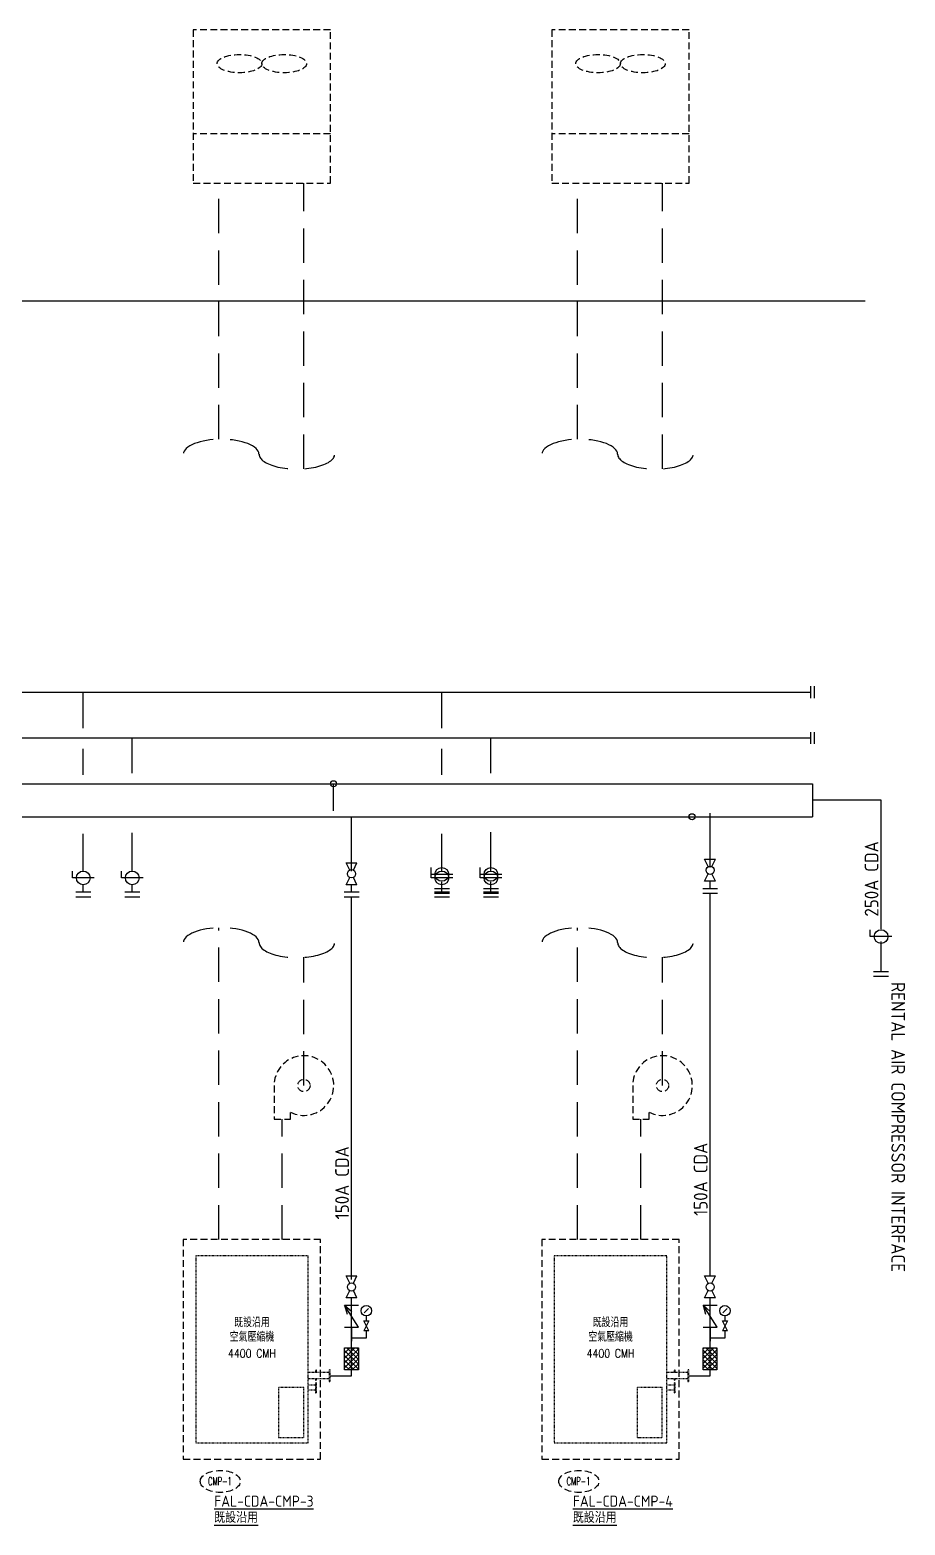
# Model space of a CAD drawing. Header units: millimetres. Extents: x -418 to 883, y -30 to 1351.
# Drawn here: x 301.4 to 460.8, y 1078.8 to 1351 of the extents above; entities that cross this region are included whole.
import ezdxf
from ezdxf.enums import TextEntityAlignment as Align

# ---------------------------------------------------------------- set-up
doc = ezdxf.new("R2010")
doc.units = ezdxf.units.MM
doc.header["$LTSCALE"] = 10
doc.linetypes.add('HIDDEN', pattern=[0.375, 0.25, -0.125])
doc.linetypes.add('HIDDEN2', pattern=[0.1875, 0.125, -0.0625])
for name, color, linetype in [('m-eqpm-txt', 4, 'Continuous'), ('U-CDA-EQ-P2', 9, 'Continuous'), ('U-CDA-EXISTING', 1, 'HIDDEN2'), ('U-CDA-PIPE', 203, 'Continuous'), ('U-CDA-TXT-01', 3, 'Continuous'), ('U-CDA-V', 2, 'Continuous'), ('U-CH-PIPE', 130, 'Continuous'), ('U-CH-V', 2, 'Continuous'), ('U-CW-V', 3, 'Continuous')]:
    doc.layers.add(name, color=color, linetype=linetype)
doc.styles.add('AA-TXT', font='isocp.shx', dxfattribs={"bigfont": 'chineset.shx'})
doc.styles.add('CHINA', font='simplex.shx', dxfattribs={"width": 0.8, "bigfont": 'china.shx'})
doc.styles.add('SIMPLEX', font='simplex.shx', dxfattribs={"width": 0.6})

# ---------------------------------------------------------------- blocks, each defined once
blk = doc.blocks.new('A$C05D23F1C')
at = {"layer": 'U-CW-V', "color": 2}
for p, q in [((1.25, 0), (1.25, 3.95)), ((1.25, 3.95), (2.5, 3.95))]:
    blk.add_line(p, q, dxfattribs=at)
blk.add_circle((1.25, 1.98), 1.25, dxfattribs=at)
blk = doc.blocks.new('A$C5D640173')
at = {"layer": 'U-CDA-V'}
for p, q in [((0, 0), (0, 2.72)), ((0.88, 0), (0.88, 2.72))]:
    blk.add_line(p, q, dxfattribs=at)
blk = doc.blocks.new('S-F-80A')
at = {"color": 0, "linetype": 'ByBlock'}
blk.add_lwpolyline([(0, 92.5), (0, -92.5), (18, -92.5), (18, 92.5)], close=True, dxfattribs=at)
blk = doc.blocks.new('S-F-100A')
at = {"color": 0, "linetype": 'ByBlock'}
blk.add_lwpolyline([(0, 105), (0, -105), (18, -105), (18, 105)], close=True, dxfattribs=at)
blk = doc.blocks.new('COMP')
for p, q in [((2432, 1277.15), (2050, 1277.15)), ((2432, 1162.85), (2050, 1162.85))]:
    blk.add_line(p, q)
at = {"color": 0, "linetype": 'ByBlock'}
for p, q in [((2182, 1044.55), (2050, 1044.55)), ((2182, 955.45), (2050, 955.45))]:
    blk.add_line(p, q, dxfattribs=at)
blk.add_lwpolyline([(2050, 0), (2050, 3400), (0, 3400), (0, 0)], close=True, dxfattribs=at)
for points in [[(2200, 1277.15), (2200, 1322.5), (2182, 1322.5), (2182, 1277.15)], [(2182, 1162.85), (2182, 1137.5), (2200, 1137.5), (2200, 1162.85)]]:
    blk.add_lwpolyline(points, dxfattribs=at)
at = {"color": 9, "linetype": 'HIDDEN'}
blk.add_lwpolyline([(1967, 96), (1967, 1006), (1507, 1006), (1507, 96)], close=True, dxfattribs=at)
at = {"color": 0, "linetype": 'ByBlock'}
blk.add_blockref('S-F-80A', (2182, 1000), dxfattribs=at)
blk.add_blockref('S-F-100A', (2432, 1220))
blk = doc.blocks.new('A$Cdcd56458')
at = {"layer": 'U-CDA-EXISTING'}
blk.add_line((26.8, 247.34), (1.8, 247.34), dxfattribs=at)
at = {"layer": 'U-CDA-EXISTING', "ltscale": 5}
for p, q in [((6.49, 191.72), (6.49, 238.34)), ((21.96, 186.35), (21.96, 238.34)), ((6.49, 46.05), (6.49, 102.78)), ((21.96, 74.07), (21.96, 97.41)), ((18.03, 46.05), (18.03, 67.92))]:
    blk.add_line(p, q, dxfattribs=at)
at = {"layer": 'U-CDA-EXISTING'}
for points in [[(1.8, 266.24), (1.8, 238.34), (26.8, 238.34), (26.8, 266.24)], [(0, 46.05), (0, 6.05), (25, 6.05), (25, 46.05)]]:
    blk.add_lwpolyline(points, close=True, dxfattribs=at)
blk.add_lwpolyline([(19.53, 69.21, 3.520459), (16.53, 74.07), (16.53, 67.92), (19.53, 67.92)], format="xyb", close=True, dxfattribs=at)
blk.add_circle((21.96, 74.07), 1.12, dxfattribs=at)
for centre, major_axis, ratio in [((10.22, 260.1), (-4.07, 0), 0.40731), ((18.37, 260.1), (-4.07, 0), 0.40731), ((6.73, 2), (-3.65, 0), 0.5476)]:
    blk.add_ellipse(centre, major_axis=major_axis, ratio=ratio, dxfattribs=at)
at = {"layer": 'U-CDA-EXISTING', "ltscale": 5}
for centre, start_param, end_param in [((6.89, 189.01), 3.141593, 6.283185), ((20.68, 189.01), 0, 3.141593), ((6.89, 100.08), 3.141593, 6.283185), ((20.68, 100.08), 0, 3.141593)]:
    blk.add_ellipse(centre, major_axis=(-6.89, 0), ratio=0.393286, start_param=start_param, end_param=end_param, dxfattribs=at)
at = {"layer": 'U-CDA-EXISTING', "xscale": 0.01, "yscale": 0.01, "zscale": 0.01}
blk.add_blockref('COMP', (2.25, 9.05), dxfattribs=at)
at = {"layer": 'U-CDA-EXISTING', "style": 'CHINA', "width": 0.8}
for s, p in [('既設沿用', (12.5, 30.1)), ('空氣壓縮機', (12.5, 27.47)), ('4400 CMH', (12.5, 24.53))]:
    blk.add_text(s, height=1.56, dxfattribs=at).set_placement(p, align=Align.CENTER)
at = {"layer": 'U-CDA-EXISTING', "style": 'SIMPLEX', "width": 0.6}
blk.add_text('CMP-1', height=1.5, dxfattribs=at).set_placement((6.67, 2.04), align=Align.MIDDLE)
blk = doc.blocks.new('A$C365B31E3')
at = {"layer": 'U-CH-V'}
h = blk.add_hatch(dxfattribs=at)
h.set_pattern_fill('ANSI37', color=2, scale=5, style=0)
h.set_pattern_definition([(45, (-252.0458, -353.4498), (-0.4419417, 0.4419417), []), (135, (-252.0458, -353.4498), (-0.4419417, -0.4419417), [])])
h.paths.add_polyline_path([(0, 2.5), (4, 2.5), (4, 0), (0, 0)])
at = {"layer": 'U-CH-V', "color": 2}
for p, q in [((0, 2.5), (4, 2.5)), ((0, 0), (0, 2.5)), ((4, 0), (0, 0)), ((4, 2.5), (4, 0))]:
    blk.add_line(p, q, dxfattribs=at)

msp = doc.modelspace()

# ---------------------------------------------------------------- linework, layer by layer
at = {"color": 252, "linetype": 'HIDDEN'}
for p, q in [((359.97, 1114.77), (359.97, 1111.03)), ((425.29, 1114.77), (425.29, 1111.03))]:
    msp.add_line(p, q, dxfattribs=at)
at = {"layer": 'U-CDA-EQ-P2', "color": 1}
msp.add_line((453.51, 1301.6), (-56.07, 1301.6), dxfattribs=at)
at = {"layer": 'U-CDA-PIPE'}
for p, q in [((27.81, 1213.72), (443.94, 1213.72)), ((356.69, 1208.76), (356.69, 1213.72)), ((443.94, 1213.72), (443.94, 1207.72)), ((456.42, 1210.72), (443.94, 1210.72)), ((456.42, 1187.24), (456.42, 1210.72)), ((33.19, 1207.72), (443.94, 1207.72)), ((359.97, 1197.83), (359.97, 1207.72)), ((425.29, 1198.47), (425.29, 1208.36)), ((359.97, 1194.03), (359.97, 1195.33)), ((425.29, 1194.67), (425.29, 1195.97)), ((359.97, 1123.47), (359.97, 1193.15)), ((425.29, 1124.11), (425.29, 1193.79)), ((456.42, 1179.49), (456.42, 1184.99)), ((359.97, 1105.96), (359.97, 1120.11)), ((425.29, 1105.96), (425.29, 1120.11)), ((356.09, 1105.96), (359.97, 1105.96)), ((421.4, 1105.96), (425.29, 1105.96))]:
    msp.add_line(p, q, dxfattribs=at)
for centre in [(356.69, 1213.72), (422, 1207.72)]:
    msp.add_circle(centre, 0.548, dxfattribs=at)
at = {"layer": 'U-CDA-V'}
for p, q in [((443.61, 1229.29), (443.61, 1231.47)), ((444.31, 1229.29), (444.31, 1231.47)), ((443.61, 1220.96), (443.61, 1223.14)), ((444.31, 1220.96), (444.31, 1223.14)), ((359.64, 1198), (358.97, 1199.33)), ((358.97, 1199.33), (360.97, 1199.33)), ((360.31, 1198), (360.97, 1199.33)), ((424.95, 1198.64), (424.29, 1199.97)), ((424.29, 1199.97), (426.29, 1199.97)), ((425.62, 1198.64), (426.29, 1199.97)), ((358.97, 1195.33), (359.64, 1196.66)), ((360.97, 1195.33), (358.97, 1195.33)), ((360.97, 1195.33), (360.31, 1196.66)), ((424.29, 1195.97), (424.95, 1197.3)), ((426.29, 1195.97), (424.29, 1195.97)), ((426.29, 1195.97), (425.62, 1197.3)), ((359.64, 1122.78), (358.97, 1124.11)), ((358.97, 1124.11), (360.97, 1124.11)), ((360.31, 1122.78), (360.97, 1124.11)), ((424.95, 1122.78), (424.29, 1124.11)), ((424.29, 1124.11), (426.29, 1124.11)), ((425.62, 1122.78), (426.29, 1124.11)), ((358.72, 1118.77), (360.01, 1117.66)), ((358.72, 1118.77), (359.16, 1117.13)), ((358.72, 1118.77), (361.23, 1118.77)), ((361.23, 1114.77), (358.72, 1118.77)), ((358.97, 1120.11), (359.64, 1121.44)), ((360.97, 1120.11), (358.97, 1120.11)), ((360.97, 1120.11), (360.31, 1121.44)), ((424.03, 1118.77), (425.32, 1117.66)), ((424.03, 1118.77), (424.47, 1117.13)), ((424.03, 1118.77), (426.54, 1118.77)), ((426.54, 1114.77), (424.03, 1118.77)), ((424.29, 1120.11), (424.95, 1121.44)), ((426.29, 1120.11), (424.29, 1120.11)), ((426.29, 1120.11), (425.62, 1121.44)), ((362.26, 1117.38), (363.08, 1118.2)), ((362.67, 1116.84), (362.67, 1115.94)), ((427.57, 1117.38), (428.4, 1118.2)), ((427.98, 1116.84), (427.98, 1115.94)), ((358.72, 1114.77), (361.23, 1114.77)), ((363.12, 1115.94), (362.22, 1114.15)), ((363.12, 1114.15), (362.22, 1115.94)), ((362.22, 1115.94), (363.12, 1115.94)), ((363.12, 1114.15), (362.22, 1114.15)), ((362.67, 1114.15), (362.67, 1112.8)), ((424.03, 1114.77), (426.54, 1114.77)), ((428.43, 1115.94), (427.53, 1114.15)), ((428.43, 1114.15), (427.53, 1115.94)), ((427.53, 1115.94), (428.43, 1115.94)), ((428.43, 1114.15), (427.53, 1114.15)), ((427.98, 1114.15), (427.98, 1112.8)), ((362.67, 1112.8), (359.97, 1112.8)), ((427.98, 1112.8), (425.29, 1112.8))]:
    msp.add_line(p, q, dxfattribs=at)
for centre, radius in [((359.97, 1197.33), 0.75), ((425.29, 1197.97), 0.75), ((359.97, 1122.11), 0.75), ((425.29, 1122.11), 0.75), ((362.67, 1117.79), 0.952), ((427.98, 1117.79), 0.952)]:
    msp.add_circle(centre, radius, dxfattribs=at)
at = {"layer": 'U-CH-PIPE'}
for p, q in [((18.93, 1230.38), (443.61, 1230.38)), ((311.12, 1223.83), (311.12, 1230.38)), ((376.43, 1223.83), (376.43, 1230.38)), ((18.93, 1222.05), (443.61, 1222.05)), ((311.12, 1215.33), (311.12, 1220.1)), ((320.05, 1215.64), (320.05, 1222.05)), ((376.43, 1215.33), (376.43, 1220.1)), ((385.36, 1215.64), (385.36, 1222.05)), ((311.12, 1203.97), (311.12, 1204.61)), ((311.12, 1197.83), (311.12, 1203.97)), ((311.12, 1197.83), (311.12, 1203.97)), ((320.05, 1204.26), (320.05, 1204.76)), ((320.05, 1197.83), (320.05, 1204.26)), ((320.05, 1197.83), (320.05, 1204.26)), ((376.43, 1203.97), (376.43, 1204.61)), ((376.43, 1198.47), (376.43, 1204.61)), ((376.43, 1197.83), (376.43, 1203.97)), ((385.36, 1198.47), (385.36, 1204.9)), ((385.36, 1204.26), (385.36, 1204.76)), ((385.36, 1197.83), (385.36, 1204.26)), ((311.12, 1194.03), (311.12, 1195.24)), ((311.12, 1194.03), (311.12, 1195.24)), ((320.05, 1194.03), (320.05, 1195.24)), ((320.05, 1194.03), (320.05, 1195.24)), ((376.43, 1194.67), (376.43, 1195.88)), ((376.43, 1194.03), (376.43, 1195.24)), ((385.36, 1194.67), (385.36, 1195.88)), ((385.36, 1194.03), (385.36, 1195.24))]:
    msp.add_line(p, q, dxfattribs=at)

# ---------------------------------------------------------------- block references
at = {"color": 252, "linetype": 'HIDDEN', "rotation": 270}
for p in [(358.72, 1111.03), (424.03, 1111.03)]:
    msp.add_blockref('A$C365B31E3', p, dxfattribs=at)
at = {"layer": 'U-CDA-EQ-P2'}
for p in [(329.34, 1084.71), (394.65, 1084.71)]:
    msp.add_blockref('A$Cdcd56458', p, dxfattribs=at)
at = {"layer": 'U-CDA-V'}
for name, p, rotation in [('A$C05D23F1C', (313.09, 1195.33), 90), ('A$C05D23F1C', (313.09, 1195.33), 90), ('A$C05D23F1C', (322.03, 1195.33), 90), ('A$C05D23F1C', (322.03, 1195.33), 90), ('A$C05D23F1C', (378.4, 1195.97), 90), ('A$C05D23F1C', (378.4, 1195.33), 90), ('A$C05D23F1C', (387.34, 1195.97), 90), ('A$C05D23F1C', (387.34, 1195.33), 90), ('A$C5D640173', (309.76, 1194.03), 270), ('A$C5D640173', (309.76, 1194.03), 270), ('A$C5D640173', (318.69, 1194.03), 270), ('A$C5D640173', (318.69, 1194.03), 270), ('A$C5D640173', (358.62, 1194.03), 270), ('A$C5D640173', (375.07, 1194.67), 270), ('A$C5D640173', (375.07, 1194.03), 270), ('A$C5D640173', (384, 1194.67), 270), ('A$C5D640173', (384, 1194.03), 270), ('A$C5D640173', (423.93, 1194.67), 270), ('A$C05D23F1C', (458.39, 1184.64), 90), ('A$C5D640173', (457.78, 1178.61), 90.00000000000325)]:
    msp.add_blockref(name, p, dxfattribs=dict(at, rotation=rotation))

# ---------------------------------------------------------------- texts
at = {"layer": 'm-eqpm-txt', "style": 'AA-TXT'}
for s, p in [('%%UFAL-CDA-CMP-3', (334.95, 1082.12)), ('%%UFAL-CDA-CMP-4', (400.27, 1082.12)), ('%%U既設沿用', (334.95, 1079.16)), ('%%U既設沿用', (400.27, 1079.16))]:
    msp.add_text(s, height=2, dxfattribs=at).set_placement(p)
at = {"layer": 'U-CDA-TXT-01', "style": 'AA-TXT'}
for s, rotation, p in [('250A CDA', 90, (454.69, 1196.39)), ('RENTAL AIR COMPRESSOR INTERFACE', 270, (459.54, 1151.23)), ('150A CDA', 90, (358.25, 1141.06)), ('150A CDA', 90, (423.56, 1141.7))]:
    msp.add_text(s, height=2.5, rotation=rotation, dxfattribs=at).set_placement(p, align=Align.MIDDLE_CENTER)

doc.saveas('drawing.dxf')
